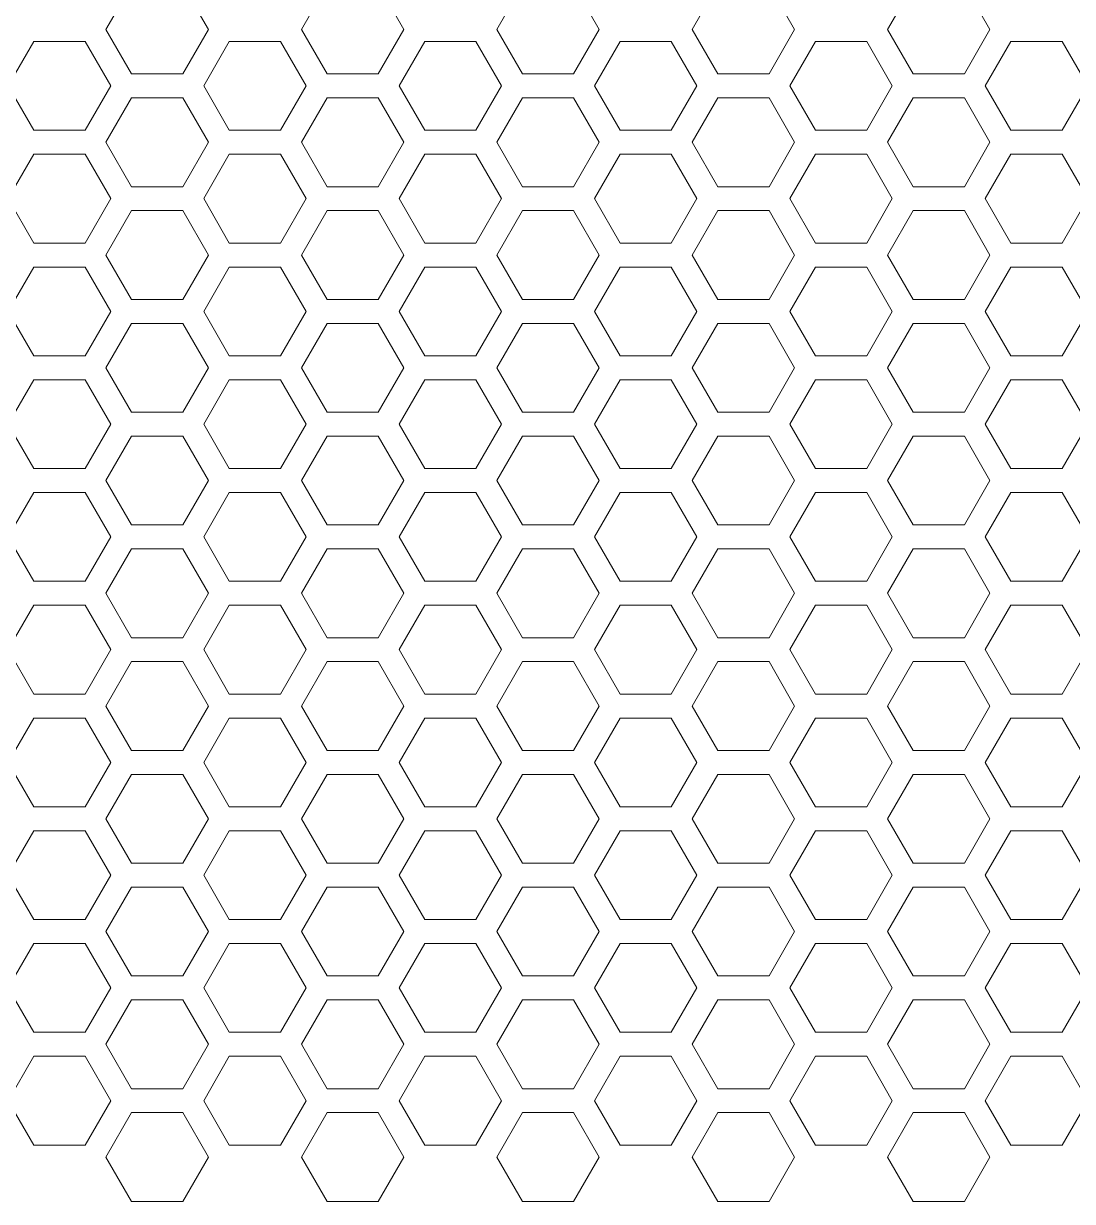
# Model space of a CAD drawing. Header units: millimetres. Extents: x 0 to 140, y -17 to 195.
# Drawn here: x 56.76 to 62.33, y 16.99 to 23.24 of the extents above; entities that cross this region are included whole.
import ezdxf

# ---------------------------------------------------------------- set-up
doc = ezdxf.new("R2010")
doc.units = ezdxf.units.MM
doc.layers.add('4203-42785_1_0', color=7, linetype='Continuous')

# ---------------------------------------------------------------- blocks, each defined once
blk = doc.blocks.new('a')
at = {"layer": '4203-42785_1_0', "color": 0, "linetype": 'ByBlock', "lineweight": 9}
for p, q in [((1510.1793, 362.441), (1510.0725, 362.2562)), ((1510.4994, 362.2562), (1510.3927, 362.441)), ((1510.9926, 362.441), (1510.8858, 362.2562)), ((1511.3127, 362.2562), (1511.206, 362.441)), ((1511.8058, 362.441), (1511.6991, 362.2562)), ((1512.1259, 362.2562), (1512.0192, 362.441)), ((1512.6191, 362.441), (1512.5124, 362.2562)), ((1512.9393, 362.2562), (1512.8325, 362.441)), ((1513.4323, 362.441), (1513.3256, 362.2562)), ((1513.7524, 362.2562), (1513.6457, 362.441)), ((1510.0725, 362.2562), (1510.1793, 362.0713)), ((1510.3927, 362.0713), (1510.4994, 362.2562)), ((1510.8858, 362.2562), (1510.9926, 362.0713)), ((1511.206, 362.0713), (1511.3127, 362.2562)), ((1511.6991, 362.2562), (1511.8058, 362.0713)), ((1512.0192, 362.0713), (1512.1259, 362.2562)), ((1512.5124, 362.2562), (1512.6191, 362.0713)), ((1512.8325, 362.0713), (1512.9393, 362.2562)), ((1513.3256, 362.2562), (1513.4323, 362.0713)), ((1513.6457, 362.0713), (1513.7524, 362.2562)), ((1509.7726, 362.2063), (1509.6659, 362.0214)), ((1509.9861, 362.2063), (1509.7726, 362.2063)), ((1510.0928, 362.0214), (1509.9861, 362.2063)), ((1510.5859, 362.2063), (1510.4792, 362.0214)), ((1510.7994, 362.2063), (1510.5859, 362.2063)), ((1510.9061, 362.0214), (1510.7994, 362.2063)), ((1511.3992, 362.2063), (1511.2925, 362.0214)), ((1511.6126, 362.2063), (1511.3992, 362.2063)), ((1511.7193, 362.0214), (1511.6126, 362.2063)), ((1512.2124, 362.2063), (1512.1057, 362.0214)), ((1512.4259, 362.2063), (1512.2124, 362.2063)), ((1512.5326, 362.0214), (1512.4259, 362.2063)), ((1513.0257, 362.2063), (1512.919, 362.0214)), ((1513.2391, 362.2063), (1513.0257, 362.2063)), ((1513.3458, 362.0214), (1513.2391, 362.2063)), ((1513.8389, 362.2063), (1513.7322, 362.0214)), ((1514.0523, 362.2063), (1513.8389, 362.2063)), ((1514.1591, 362.0214), (1514.0523, 362.2063)), ((1510.1793, 362.0713), (1510.3927, 362.0713)), ((1510.9926, 362.0713), (1511.206, 362.0713)), ((1511.8058, 362.0713), (1512.0192, 362.0713)), ((1512.6191, 362.0713), (1512.8325, 362.0713)), ((1513.4323, 362.0713), (1513.6457, 362.0713)), ((1509.6659, 362.0214), (1509.7726, 361.8365)), ((1509.9861, 361.8365), (1510.0928, 362.0214)), ((1510.4792, 362.0214), (1510.5859, 361.8365)), ((1510.7994, 361.8365), (1510.9061, 362.0214)), ((1511.2925, 362.0214), (1511.3992, 361.8365)), ((1511.6126, 361.8365), (1511.7193, 362.0214)), ((1512.1057, 362.0214), (1512.2124, 361.8365)), ((1512.4259, 361.8365), (1512.5326, 362.0214)), ((1512.919, 362.0214), (1513.0257, 361.8365)), ((1513.2391, 361.8365), (1513.3458, 362.0214)), ((1513.7322, 362.0214), (1513.8389, 361.8365)), ((1514.0523, 361.8365), (1514.1591, 362.0214)), ((1510.1793, 361.9715), (1510.0725, 361.7866)), ((1510.3927, 361.9715), (1510.1793, 361.9715)), ((1510.4994, 361.7866), (1510.3927, 361.9715)), ((1510.9926, 361.9715), (1510.8858, 361.7866)), ((1511.206, 361.9715), (1510.9926, 361.9715)), ((1511.3127, 361.7866), (1511.206, 361.9715)), ((1511.8058, 361.9715), (1511.6991, 361.7866)), ((1512.0192, 361.9715), (1511.8058, 361.9715)), ((1512.1259, 361.7866), (1512.0192, 361.9715)), ((1512.6191, 361.9715), (1512.5124, 361.7866)), ((1512.8325, 361.9715), (1512.6191, 361.9715)), ((1512.9393, 361.7866), (1512.8325, 361.9715)), ((1513.4323, 361.9715), (1513.3256, 361.7866)), ((1513.6457, 361.9715), (1513.4323, 361.9715)), ((1513.7524, 361.7866), (1513.6457, 361.9715)), ((1509.7726, 361.8365), (1509.9861, 361.8365)), ((1510.5859, 361.8365), (1510.7994, 361.8365)), ((1511.3992, 361.8365), (1511.6126, 361.8365)), ((1512.2124, 361.8365), (1512.4259, 361.8365)), ((1513.0257, 361.8365), (1513.2391, 361.8365)), ((1513.8389, 361.8365), (1514.0523, 361.8365)), ((1510.0725, 361.7866), (1510.1793, 361.6018)), ((1510.3927, 361.6018), (1510.4994, 361.7866)), ((1510.8858, 361.7866), (1510.9926, 361.6018)), ((1511.206, 361.6018), (1511.3127, 361.7866)), ((1511.6991, 361.7866), (1511.8058, 361.6018)), ((1512.0192, 361.6018), (1512.1259, 361.7866)), ((1512.5124, 361.7866), (1512.6191, 361.6018)), ((1512.8325, 361.6018), (1512.9393, 361.7866)), ((1513.3256, 361.7866), (1513.4323, 361.6018)), ((1513.6457, 361.6018), (1513.7524, 361.7866)), ((1509.7726, 361.7367), (1509.6659, 361.5519)), ((1509.9861, 361.7367), (1509.7726, 361.7367)), ((1510.0928, 361.5519), (1509.9861, 361.7367)), ((1510.5859, 361.7367), (1510.4792, 361.5519)), ((1510.7994, 361.7367), (1510.5859, 361.7367)), ((1510.9061, 361.5519), (1510.7994, 361.7367)), ((1511.3992, 361.7367), (1511.2925, 361.5519)), ((1511.6126, 361.7367), (1511.3992, 361.7367)), ((1511.7193, 361.5519), (1511.6126, 361.7367)), ((1512.2124, 361.7367), (1512.1057, 361.5519)), ((1512.4259, 361.7367), (1512.2124, 361.7367)), ((1512.5326, 361.5519), (1512.4259, 361.7367)), ((1513.0257, 361.7367), (1512.919, 361.5519)), ((1513.2391, 361.7367), (1513.0257, 361.7367)), ((1513.3458, 361.5519), (1513.2391, 361.7367)), ((1513.8389, 361.7367), (1513.7322, 361.5519)), ((1514.0523, 361.7367), (1513.8389, 361.7367)), ((1514.1591, 361.5519), (1514.0523, 361.7367)), ((1510.1793, 361.6018), (1510.3927, 361.6018)), ((1510.9926, 361.6018), (1511.206, 361.6018)), ((1511.8058, 361.6018), (1512.0192, 361.6018)), ((1512.6191, 361.6018), (1512.8325, 361.6018)), ((1513.4323, 361.6018), (1513.6457, 361.6018)), ((1509.6659, 361.5519), (1509.7726, 361.367)), ((1509.9861, 361.367), (1510.0928, 361.5519)), ((1510.4792, 361.5519), (1510.5859, 361.367)), ((1510.7994, 361.367), (1510.9061, 361.5519)), ((1511.2925, 361.5519), (1511.3992, 361.367)), ((1511.6126, 361.367), (1511.7193, 361.5519)), ((1512.1057, 361.5519), (1512.2124, 361.367)), ((1512.4259, 361.367), (1512.5326, 361.5519)), ((1512.919, 361.5519), (1513.0257, 361.367)), ((1513.2391, 361.367), (1513.3458, 361.5519)), ((1513.7322, 361.5519), (1513.8389, 361.367)), ((1514.0523, 361.367), (1514.1591, 361.5519)), ((1510.1793, 361.502), (1510.0725, 361.3171)), ((1510.3927, 361.502), (1510.1793, 361.502)), ((1510.4994, 361.3171), (1510.3927, 361.502)), ((1510.9926, 361.502), (1510.8858, 361.3171)), ((1511.206, 361.502), (1510.9926, 361.502)), ((1511.3127, 361.3171), (1511.206, 361.502)), ((1511.8058, 361.502), (1511.6991, 361.3171)), ((1512.0192, 361.502), (1511.8058, 361.502)), ((1512.1259, 361.3171), (1512.0192, 361.502)), ((1512.6191, 361.502), (1512.5124, 361.3171)), ((1512.8325, 361.502), (1512.6191, 361.502)), ((1512.9393, 361.3171), (1512.8325, 361.502)), ((1513.4323, 361.502), (1513.3256, 361.3171)), ((1513.6457, 361.502), (1513.4323, 361.502)), ((1513.7524, 361.3171), (1513.6457, 361.502)), ((1509.7726, 361.367), (1509.9861, 361.367)), ((1510.5859, 361.367), (1510.7994, 361.367)), ((1511.3992, 361.367), (1511.6126, 361.367)), ((1512.2124, 361.367), (1512.4259, 361.367)), ((1513.0257, 361.367), (1513.2391, 361.367)), ((1513.8389, 361.367), (1514.0523, 361.367)), ((1510.0725, 361.3171), (1510.1793, 361.1322)), ((1510.3927, 361.1322), (1510.4994, 361.3171)), ((1510.8858, 361.3171), (1510.9926, 361.1322)), ((1511.206, 361.1322), (1511.3127, 361.3171)), ((1511.6991, 361.3171), (1511.8058, 361.1322)), ((1512.0192, 361.1322), (1512.1259, 361.3171)), ((1512.5124, 361.3171), (1512.6191, 361.1322)), ((1512.8325, 361.1322), (1512.9393, 361.3171)), ((1513.3256, 361.3171), (1513.4323, 361.1322)), ((1513.6457, 361.1322), (1513.7524, 361.3171)), ((1509.7726, 361.2672), (1509.6659, 361.0823)), ((1509.9861, 361.2672), (1509.7726, 361.2672)), ((1510.0928, 361.0823), (1509.9861, 361.2672)), ((1510.5859, 361.2672), (1510.4792, 361.0823)), ((1510.7994, 361.2672), (1510.5859, 361.2672)), ((1510.9061, 361.0823), (1510.7994, 361.2672)), ((1511.3992, 361.2672), (1511.2925, 361.0823)), ((1511.6126, 361.2672), (1511.3992, 361.2672)), ((1511.7193, 361.0823), (1511.6126, 361.2672)), ((1512.2124, 361.2672), (1512.1057, 361.0823)), ((1512.4259, 361.2672), (1512.2124, 361.2672)), ((1512.5326, 361.0823), (1512.4259, 361.2672)), ((1513.0257, 361.2672), (1512.919, 361.0823)), ((1513.2391, 361.2672), (1513.0257, 361.2672)), ((1513.3458, 361.0823), (1513.2391, 361.2672)), ((1513.8389, 361.2672), (1513.7322, 361.0823)), ((1514.0523, 361.2672), (1513.8389, 361.2672)), ((1514.1591, 361.0823), (1514.0523, 361.2672)), ((1510.1793, 361.1322), (1510.3927, 361.1322)), ((1510.9926, 361.1322), (1511.206, 361.1322)), ((1511.8058, 361.1322), (1512.0192, 361.1322)), ((1512.6191, 361.1322), (1512.8325, 361.1322)), ((1513.4323, 361.1322), (1513.6457, 361.1322)), ((1509.6659, 361.0823), (1509.7726, 360.8975)), ((1509.9861, 360.8975), (1510.0928, 361.0823)), ((1510.4792, 361.0823), (1510.5859, 360.8975)), ((1510.7994, 360.8975), (1510.9061, 361.0823)), ((1511.2925, 361.0823), (1511.3992, 360.8975)), ((1511.6126, 360.8975), (1511.7193, 361.0823)), ((1512.1057, 361.0823), (1512.2124, 360.8975)), ((1512.4259, 360.8975), (1512.5326, 361.0823)), ((1512.919, 361.0823), (1513.0257, 360.8975)), ((1513.2391, 360.8975), (1513.3458, 361.0823)), ((1513.7322, 361.0823), (1513.8389, 360.8975)), ((1514.0523, 360.8975), (1514.1591, 361.0823)), ((1510.1793, 361.0324), (1510.0725, 360.8475)), ((1510.3927, 361.0324), (1510.1793, 361.0324)), ((1510.4994, 360.8475), (1510.3927, 361.0324)), ((1510.9926, 361.0324), (1510.8858, 360.8475)), ((1511.206, 361.0324), (1510.9926, 361.0324)), ((1511.3127, 360.8475), (1511.206, 361.0324)), ((1511.8058, 361.0324), (1511.6991, 360.8475)), ((1512.0192, 361.0324), (1511.8058, 361.0324)), ((1512.1259, 360.8475), (1512.0192, 361.0324)), ((1512.6191, 361.0324), (1512.5124, 360.8475)), ((1512.8325, 361.0324), (1512.6191, 361.0324)), ((1512.9393, 360.8475), (1512.8325, 361.0324)), ((1513.4323, 361.0324), (1513.3256, 360.8475)), ((1513.6457, 361.0324), (1513.4323, 361.0324)), ((1513.7524, 360.8475), (1513.6457, 361.0324)), ((1509.7726, 360.8975), (1509.9861, 360.8975)), ((1510.5859, 360.8975), (1510.7994, 360.8975)), ((1511.3992, 360.8975), (1511.6126, 360.8975)), ((1512.2124, 360.8975), (1512.4259, 360.8975)), ((1513.0257, 360.8975), (1513.2391, 360.8975)), ((1513.8389, 360.8975), (1514.0523, 360.8975)), ((1510.0725, 360.8475), (1510.1793, 360.6627)), ((1510.3927, 360.6627), (1510.4994, 360.8475)), ((1510.8858, 360.8475), (1510.9926, 360.6627)), ((1511.206, 360.6627), (1511.3127, 360.8475)), ((1511.6991, 360.8475), (1511.8058, 360.6627)), ((1512.0192, 360.6627), (1512.1259, 360.8475)), ((1512.5124, 360.8475), (1512.6191, 360.6627)), ((1512.8325, 360.6627), (1512.9393, 360.8475)), ((1513.3256, 360.8475), (1513.4323, 360.6627)), ((1513.6457, 360.6627), (1513.7524, 360.8475)), ((1509.7726, 360.7976), (1509.6659, 360.6128)), ((1509.9861, 360.7976), (1509.7726, 360.7976)), ((1510.0928, 360.6128), (1509.9861, 360.7976)), ((1510.5859, 360.7976), (1510.4792, 360.6128)), ((1510.7994, 360.7976), (1510.5859, 360.7976)), ((1510.9061, 360.6128), (1510.7994, 360.7976)), ((1511.3992, 360.7976), (1511.2925, 360.6128)), ((1511.6126, 360.7976), (1511.3992, 360.7976)), ((1511.7193, 360.6128), (1511.6126, 360.7976)), ((1512.2124, 360.7976), (1512.1057, 360.6128)), ((1512.4259, 360.7976), (1512.2124, 360.7976)), ((1512.5326, 360.6128), (1512.4259, 360.7976)), ((1513.0257, 360.7976), (1512.919, 360.6128)), ((1513.2391, 360.7976), (1513.0257, 360.7976)), ((1513.3458, 360.6128), (1513.2391, 360.7976)), ((1513.8389, 360.7976), (1513.7322, 360.6128)), ((1514.0523, 360.7976), (1513.8389, 360.7976)), ((1514.1591, 360.6128), (1514.0523, 360.7976)), ((1510.1793, 360.6627), (1510.3927, 360.6627)), ((1510.9926, 360.6627), (1511.206, 360.6627)), ((1511.8058, 360.6627), (1512.0192, 360.6627)), ((1512.6191, 360.6627), (1512.8325, 360.6627)), ((1513.4323, 360.6627), (1513.6457, 360.6627)), ((1509.6659, 360.6128), (1509.7726, 360.4279)), ((1509.9861, 360.4279), (1510.0928, 360.6128)), ((1510.4792, 360.6128), (1510.5859, 360.4279)), ((1510.7994, 360.4279), (1510.9061, 360.6128)), ((1511.2925, 360.6128), (1511.3992, 360.4279)), ((1511.6126, 360.4279), (1511.7193, 360.6128)), ((1512.1057, 360.6128), (1512.2124, 360.4279)), ((1512.4259, 360.4279), (1512.5326, 360.6128)), ((1512.919, 360.6128), (1513.0257, 360.4279)), ((1513.2391, 360.4279), (1513.3458, 360.6128)), ((1513.7322, 360.6128), (1513.8389, 360.4279)), ((1514.0523, 360.4279), (1514.1591, 360.6128)), ((1510.1793, 360.5629), (1510.0725, 360.378)), ((1510.3927, 360.5629), (1510.1793, 360.5629)), ((1510.4994, 360.378), (1510.3927, 360.5629)), ((1510.9926, 360.5629), (1510.8858, 360.378)), ((1511.206, 360.5629), (1510.9926, 360.5629)), ((1511.3127, 360.378), (1511.206, 360.5629)), ((1511.8058, 360.5629), (1511.6991, 360.378)), ((1512.0192, 360.5629), (1511.8058, 360.5629)), ((1512.1259, 360.378), (1512.0192, 360.5629)), ((1512.6191, 360.5629), (1512.5124, 360.378)), ((1512.8325, 360.5629), (1512.6191, 360.5629)), ((1512.9393, 360.378), (1512.8325, 360.5629)), ((1513.4323, 360.5629), (1513.3256, 360.378)), ((1513.6457, 360.5629), (1513.4323, 360.5629)), ((1513.7524, 360.378), (1513.6457, 360.5629)), ((1509.7726, 360.4279), (1509.9861, 360.4279)), ((1510.5859, 360.4279), (1510.7994, 360.4279)), ((1511.3992, 360.4279), (1511.6126, 360.4279)), ((1512.2124, 360.4279), (1512.4259, 360.4279)), ((1513.0257, 360.4279), (1513.2391, 360.4279)), ((1513.8389, 360.4279), (1514.0523, 360.4279)), ((1510.0725, 360.378), (1510.1793, 360.1931)), ((1510.3927, 360.1931), (1510.4994, 360.378)), ((1510.8858, 360.378), (1510.9926, 360.1931)), ((1511.206, 360.1931), (1511.3127, 360.378)), ((1511.6991, 360.378), (1511.8058, 360.1931)), ((1512.0192, 360.1931), (1512.1259, 360.378)), ((1512.5124, 360.378), (1512.6191, 360.1931)), ((1512.8325, 360.1931), (1512.9393, 360.378)), ((1513.3256, 360.378), (1513.4323, 360.1931)), ((1513.6457, 360.1931), (1513.7524, 360.378)), ((1509.7726, 360.3281), (1509.6659, 360.1432)), ((1509.9861, 360.3281), (1509.7726, 360.3281)), ((1510.0928, 360.1432), (1509.9861, 360.3281)), ((1510.5859, 360.3281), (1510.4792, 360.1432)), ((1510.7994, 360.3281), (1510.5859, 360.3281)), ((1510.9061, 360.1432), (1510.7994, 360.3281)), ((1511.3992, 360.3281), (1511.2925, 360.1432)), ((1511.6126, 360.3281), (1511.3992, 360.3281)), ((1511.7193, 360.1432), (1511.6126, 360.3281)), ((1512.2124, 360.3281), (1512.1057, 360.1432)), ((1512.4259, 360.3281), (1512.2124, 360.3281)), ((1512.5326, 360.1432), (1512.4259, 360.3281)), ((1513.0257, 360.3281), (1512.919, 360.1432)), ((1513.2391, 360.3281), (1513.0257, 360.3281)), ((1513.3458, 360.1432), (1513.2391, 360.3281)), ((1513.8389, 360.3281), (1513.7322, 360.1432)), ((1514.0523, 360.3281), (1513.8389, 360.3281)), ((1514.1591, 360.1432), (1514.0523, 360.3281)), ((1510.1793, 360.1931), (1510.3927, 360.1931)), ((1510.9926, 360.1931), (1511.206, 360.1931)), ((1511.8058, 360.1931), (1512.0192, 360.1931)), ((1512.6191, 360.1931), (1512.8325, 360.1931)), ((1513.4323, 360.1931), (1513.6457, 360.1931)), ((1509.6659, 360.1432), (1509.7726, 359.9584)), ((1509.9861, 359.9584), (1510.0928, 360.1432)), ((1510.4792, 360.1432), (1510.5859, 359.9584)), ((1510.7994, 359.9584), (1510.9061, 360.1432)), ((1511.2925, 360.1432), (1511.3992, 359.9584)), ((1511.6126, 359.9584), (1511.7193, 360.1432)), ((1512.1057, 360.1432), (1512.2124, 359.9584)), ((1512.4259, 359.9584), (1512.5326, 360.1432)), ((1512.919, 360.1432), (1513.0257, 359.9584)), ((1513.2391, 359.9584), (1513.3458, 360.1432)), ((1513.7322, 360.1432), (1513.8389, 359.9584)), ((1514.0523, 359.9584), (1514.1591, 360.1432)), ((1510.1793, 360.0933), (1510.0725, 359.9085)), ((1510.3927, 360.0933), (1510.1793, 360.0933)), ((1510.4994, 359.9085), (1510.3927, 360.0933)), ((1510.9926, 360.0933), (1510.8858, 359.9085)), ((1511.206, 360.0933), (1510.9926, 360.0933)), ((1511.3127, 359.9085), (1511.206, 360.0933)), ((1511.8058, 360.0933), (1511.6991, 359.9085)), ((1512.0192, 360.0933), (1511.8058, 360.0933)), ((1512.1259, 359.9085), (1512.0192, 360.0933)), ((1512.6191, 360.0933), (1512.5124, 359.9085)), ((1512.8325, 360.0933), (1512.6191, 360.0933)), ((1512.9393, 359.9085), (1512.8325, 360.0933)), ((1513.4323, 360.0933), (1513.3256, 359.9085)), ((1513.6457, 360.0933), (1513.4323, 360.0933)), ((1513.7524, 359.9085), (1513.6457, 360.0933)), ((1509.7726, 359.9584), (1509.9861, 359.9584)), ((1510.5859, 359.9584), (1510.7994, 359.9584)), ((1511.3992, 359.9584), (1511.6126, 359.9584)), ((1512.2124, 359.9584), (1512.4259, 359.9584)), ((1513.0257, 359.9584), (1513.2391, 359.9584)), ((1513.8389, 359.9584), (1514.0523, 359.9584)), ((1510.0725, 359.9085), (1510.1793, 359.7236)), ((1510.3927, 359.7236), (1510.4994, 359.9085)), ((1510.8858, 359.9085), (1510.9926, 359.7236)), ((1511.206, 359.7236), (1511.3127, 359.9085)), ((1511.6991, 359.9085), (1511.8058, 359.7236)), ((1512.0192, 359.7236), (1512.1259, 359.9085)), ((1512.5124, 359.9085), (1512.6191, 359.7236)), ((1512.8325, 359.7236), (1512.9393, 359.9085)), ((1513.3256, 359.9085), (1513.4323, 359.7236)), ((1513.6457, 359.7236), (1513.7524, 359.9085)), ((1509.7726, 359.8585), (1509.6659, 359.6737)), ((1509.9861, 359.8585), (1509.7726, 359.8585)), ((1510.0928, 359.6737), (1509.9861, 359.8585)), ((1510.5859, 359.8585), (1510.4792, 359.6737)), ((1510.7994, 359.8585), (1510.5859, 359.8585)), ((1510.9061, 359.6737), (1510.7994, 359.8585)), ((1511.3992, 359.8585), (1511.2925, 359.6737)), ((1511.6126, 359.8585), (1511.3992, 359.8585)), ((1511.7193, 359.6737), (1511.6126, 359.8585)), ((1512.2124, 359.8585), (1512.1057, 359.6737)), ((1512.4259, 359.8585), (1512.2124, 359.8585)), ((1512.5326, 359.6737), (1512.4259, 359.8585)), ((1513.0257, 359.8585), (1512.919, 359.6737)), ((1513.2391, 359.8585), (1513.0257, 359.8585)), ((1513.3458, 359.6737), (1513.2391, 359.8585)), ((1513.8389, 359.8585), (1513.7322, 359.6737)), ((1514.0523, 359.8585), (1513.8389, 359.8585)), ((1514.1591, 359.6737), (1514.0523, 359.8585)), ((1510.1793, 359.7236), (1510.3927, 359.7236)), ((1510.9926, 359.7236), (1511.206, 359.7236)), ((1511.8058, 359.7236), (1512.0192, 359.7236)), ((1512.6191, 359.7236), (1512.8325, 359.7236)), ((1513.4323, 359.7236), (1513.6457, 359.7236)), ((1509.6659, 359.6737), (1509.7726, 359.4888)), ((1509.9861, 359.4888), (1510.0928, 359.6737)), ((1510.4792, 359.6737), (1510.5859, 359.4888)), ((1510.7994, 359.4888), (1510.9061, 359.6737)), ((1511.2925, 359.6737), (1511.3992, 359.4888)), ((1511.6126, 359.4888), (1511.7193, 359.6737)), ((1512.1057, 359.6737), (1512.2124, 359.4888)), ((1512.4259, 359.4888), (1512.5326, 359.6737)), ((1512.919, 359.6737), (1513.0257, 359.4888)), ((1513.2391, 359.4888), (1513.3458, 359.6737)), ((1513.7322, 359.6737), (1513.8389, 359.4888)), ((1514.0523, 359.4888), (1514.1591, 359.6737)), ((1510.1793, 359.6238), (1510.0725, 359.4389)), ((1510.3927, 359.6238), (1510.1793, 359.6238)), ((1510.4994, 359.4389), (1510.3927, 359.6238)), ((1510.9926, 359.6238), (1510.8858, 359.4389)), ((1511.206, 359.6238), (1510.9926, 359.6238)), ((1511.3127, 359.4389), (1511.206, 359.6238)), ((1511.8058, 359.6238), (1511.6991, 359.4389)), ((1512.0192, 359.6238), (1511.8058, 359.6238)), ((1512.1259, 359.4389), (1512.0192, 359.6238)), ((1512.6191, 359.6238), (1512.5124, 359.4389)), ((1512.8325, 359.6238), (1512.6191, 359.6238)), ((1512.9393, 359.4389), (1512.8325, 359.6238)), ((1513.4323, 359.6238), (1513.3256, 359.4389)), ((1513.6457, 359.6238), (1513.4323, 359.6238)), ((1513.7524, 359.4389), (1513.6457, 359.6238)), ((1509.7726, 359.4888), (1509.9861, 359.4888)), ((1510.5859, 359.4888), (1510.7994, 359.4888)), ((1511.3992, 359.4888), (1511.6126, 359.4888)), ((1512.2124, 359.4888), (1512.4259, 359.4888)), ((1513.0257, 359.4888), (1513.2391, 359.4888)), ((1513.8389, 359.4888), (1514.0523, 359.4888)), ((1510.0725, 359.4389), (1510.1793, 359.254)), ((1510.3927, 359.254), (1510.4994, 359.4389)), ((1510.8858, 359.4389), (1510.9926, 359.254)), ((1511.206, 359.254), (1511.3127, 359.4389)), ((1511.6991, 359.4389), (1511.8058, 359.254)), ((1512.0192, 359.254), (1512.1259, 359.4389)), ((1512.5124, 359.4389), (1512.6191, 359.254)), ((1512.8325, 359.254), (1512.9393, 359.4389)), ((1513.3256, 359.4389), (1513.4323, 359.254)), ((1513.6457, 359.254), (1513.7524, 359.4389)), ((1509.7726, 359.389), (1509.6659, 359.2041)), ((1509.9861, 359.389), (1509.7726, 359.389)), ((1510.0928, 359.2041), (1509.9861, 359.389)), ((1510.5859, 359.389), (1510.4792, 359.2041)), ((1510.7994, 359.389), (1510.5859, 359.389)), ((1510.9061, 359.2041), (1510.7994, 359.389)), ((1511.3992, 359.389), (1511.2925, 359.2041)), ((1511.6126, 359.389), (1511.3992, 359.389)), ((1511.7193, 359.2041), (1511.6126, 359.389)), ((1512.2124, 359.389), (1512.1057, 359.2041)), ((1512.4259, 359.389), (1512.2124, 359.389)), ((1512.5326, 359.2041), (1512.4259, 359.389)), ((1513.0257, 359.389), (1512.919, 359.2041)), ((1513.2391, 359.389), (1513.0257, 359.389)), ((1513.3458, 359.2041), (1513.2391, 359.389)), ((1513.8389, 359.389), (1513.7322, 359.2041)), ((1514.0523, 359.389), (1513.8389, 359.389)), ((1514.1591, 359.2041), (1514.0523, 359.389)), ((1510.1793, 359.254), (1510.3927, 359.254)), ((1510.9926, 359.254), (1511.206, 359.254)), ((1511.8058, 359.254), (1512.0192, 359.254)), ((1512.6191, 359.254), (1512.8325, 359.254)), ((1513.4323, 359.254), (1513.6457, 359.254)), ((1509.6659, 359.2041), (1509.7726, 359.0193)), ((1509.9861, 359.0193), (1510.0928, 359.2041)), ((1510.4792, 359.2041), (1510.5859, 359.0193)), ((1510.7994, 359.0193), (1510.9061, 359.2041)), ((1511.2925, 359.2041), (1511.3992, 359.0193)), ((1511.6126, 359.0193), (1511.7193, 359.2041)), ((1512.1057, 359.2041), (1512.2124, 359.0193)), ((1512.4259, 359.0193), (1512.5326, 359.2041)), ((1512.919, 359.2041), (1513.0257, 359.0193)), ((1513.2391, 359.0193), (1513.3458, 359.2041)), ((1513.7322, 359.2041), (1513.8389, 359.0193)), ((1514.0523, 359.0193), (1514.1591, 359.2041)), ((1510.1793, 359.1542), (1510.0725, 358.9694)), ((1510.3927, 359.1542), (1510.1793, 359.1542)), ((1510.4994, 358.9694), (1510.3927, 359.1542)), ((1510.9926, 359.1542), (1510.8858, 358.9694)), ((1511.206, 359.1542), (1510.9926, 359.1542)), ((1511.3127, 358.9694), (1511.206, 359.1542)), ((1511.8058, 359.1542), (1511.6991, 358.9694)), ((1512.0192, 359.1542), (1511.8058, 359.1542)), ((1512.1259, 358.9694), (1512.0192, 359.1542)), ((1512.6191, 359.1542), (1512.5124, 358.9694)), ((1512.8325, 359.1542), (1512.6191, 359.1542)), ((1512.9393, 358.9694), (1512.8325, 359.1542)), ((1513.4323, 359.1542), (1513.3256, 358.9694)), ((1513.6457, 359.1542), (1513.4323, 359.1542)), ((1513.7524, 358.9694), (1513.6457, 359.1542)), ((1509.7726, 359.0193), (1509.9861, 359.0193)), ((1510.5859, 359.0193), (1510.7994, 359.0193)), ((1511.3992, 359.0193), (1511.6126, 359.0193)), ((1512.2124, 359.0193), (1512.4259, 359.0193)), ((1513.0257, 359.0193), (1513.2391, 359.0193)), ((1513.8389, 359.0193), (1514.0523, 359.0193)), ((1510.0725, 358.9694), (1510.1793, 358.7845)), ((1510.3927, 358.7845), (1510.4994, 358.9694)), ((1510.8858, 358.9694), (1510.9926, 358.7845)), ((1511.206, 358.7845), (1511.3127, 358.9694)), ((1511.6991, 358.9694), (1511.8058, 358.7845)), ((1512.0192, 358.7845), (1512.1259, 358.9694)), ((1512.5124, 358.9694), (1512.6191, 358.7845)), ((1512.8325, 358.7845), (1512.9393, 358.9694)), ((1513.3256, 358.9694), (1513.4323, 358.7845)), ((1513.6457, 358.7845), (1513.7524, 358.9694)), ((1509.7726, 358.9195), (1509.6659, 358.7346)), ((1509.9861, 358.9195), (1509.7726, 358.9195)), ((1510.0928, 358.7346), (1509.9861, 358.9195)), ((1510.5859, 358.9195), (1510.4792, 358.7346)), ((1510.7994, 358.9195), (1510.5859, 358.9195)), ((1510.9061, 358.7346), (1510.7994, 358.9195)), ((1511.3992, 358.9195), (1511.2925, 358.7346)), ((1511.6126, 358.9195), (1511.3992, 358.9195)), ((1511.7193, 358.7346), (1511.6126, 358.9195)), ((1512.2124, 358.9195), (1512.1057, 358.7346)), ((1512.4259, 358.9195), (1512.2124, 358.9195)), ((1512.5326, 358.7346), (1512.4259, 358.9195)), ((1513.0257, 358.9195), (1512.919, 358.7346)), ((1513.2391, 358.9195), (1513.0257, 358.9195)), ((1513.3458, 358.7346), (1513.2391, 358.9195)), ((1513.8389, 358.9195), (1513.7322, 358.7346)), ((1514.0523, 358.9195), (1513.8389, 358.9195)), ((1514.1591, 358.7346), (1514.0523, 358.9195)), ((1510.1793, 358.7845), (1510.3927, 358.7845)), ((1510.9926, 358.7845), (1511.206, 358.7845)), ((1511.8058, 358.7845), (1512.0192, 358.7845)), ((1512.6191, 358.7845), (1512.8325, 358.7845)), ((1513.4323, 358.7845), (1513.6457, 358.7845)), ((1509.6659, 358.7346), (1509.7726, 358.5497)), ((1509.9861, 358.5497), (1510.0928, 358.7346)), ((1510.4792, 358.7346), (1510.5859, 358.5497)), ((1510.7994, 358.5497), (1510.9061, 358.7346)), ((1511.2925, 358.7346), (1511.3992, 358.5497)), ((1511.6126, 358.5497), (1511.7193, 358.7346)), ((1512.1057, 358.7346), (1512.2124, 358.5497)), ((1512.4259, 358.5497), (1512.5326, 358.7346)), ((1512.919, 358.7346), (1513.0257, 358.5497)), ((1513.2391, 358.5497), (1513.3458, 358.7346)), ((1513.7322, 358.7346), (1513.8389, 358.5497)), ((1514.0523, 358.5497), (1514.1591, 358.7346)), ((1510.1793, 358.6847), (1510.0725, 358.4998)), ((1510.3927, 358.6847), (1510.1793, 358.6847)), ((1510.4994, 358.4998), (1510.3927, 358.6847)), ((1510.9926, 358.6847), (1510.8858, 358.4998)), ((1511.206, 358.6847), (1510.9926, 358.6847)), ((1511.3127, 358.4998), (1511.206, 358.6847)), ((1511.8058, 358.6847), (1511.6991, 358.4998)), ((1512.0192, 358.6847), (1511.8058, 358.6847)), ((1512.1259, 358.4998), (1512.0192, 358.6847)), ((1512.6191, 358.6847), (1512.5124, 358.4998)), ((1512.8325, 358.6847), (1512.6191, 358.6847)), ((1512.9393, 358.4998), (1512.8325, 358.6847)), ((1513.4323, 358.6847), (1513.3256, 358.4998)), ((1513.6457, 358.6847), (1513.4323, 358.6847)), ((1513.7524, 358.4998), (1513.6457, 358.6847)), ((1509.7726, 358.5497), (1509.9861, 358.5497)), ((1510.5859, 358.5497), (1510.7994, 358.5497)), ((1511.3992, 358.5497), (1511.6126, 358.5497)), ((1512.2124, 358.5497), (1512.4259, 358.5497)), ((1513.0257, 358.5497), (1513.2391, 358.5497)), ((1513.8389, 358.5497), (1514.0523, 358.5497)), ((1510.0725, 358.4998), (1510.1793, 358.315)), ((1510.3927, 358.315), (1510.4994, 358.4998)), ((1510.8858, 358.4998), (1510.9926, 358.315)), ((1511.206, 358.315), (1511.3127, 358.4998)), ((1511.6991, 358.4998), (1511.8058, 358.315)), ((1512.0192, 358.315), (1512.1259, 358.4998)), ((1512.5124, 358.4998), (1512.6191, 358.315)), ((1512.8325, 358.315), (1512.9393, 358.4998)), ((1513.3256, 358.4998), (1513.4323, 358.315)), ((1513.6457, 358.315), (1513.7524, 358.4998)), ((1509.7726, 358.4499), (1509.6659, 358.2651)), ((1509.9861, 358.4499), (1509.7726, 358.4499)), ((1510.0928, 358.2651), (1509.9861, 358.4499)), ((1510.5859, 358.4499), (1510.4792, 358.2651)), ((1510.7994, 358.4499), (1510.5859, 358.4499)), ((1510.9061, 358.2651), (1510.7994, 358.4499)), ((1511.3992, 358.4499), (1511.2925, 358.2651)), ((1511.6126, 358.4499), (1511.3992, 358.4499)), ((1511.7193, 358.2651), (1511.6126, 358.4499)), ((1512.2124, 358.4499), (1512.1057, 358.2651)), ((1512.4259, 358.4499), (1512.2124, 358.4499)), ((1512.5326, 358.2651), (1512.4259, 358.4499)), ((1513.0257, 358.4499), (1512.919, 358.2651)), ((1513.2391, 358.4499), (1513.0257, 358.4499)), ((1513.3458, 358.2651), (1513.2391, 358.4499)), ((1513.8389, 358.4499), (1513.7322, 358.2651)), ((1514.0523, 358.4499), (1513.8389, 358.4499)), ((1514.1591, 358.2651), (1514.0523, 358.4499)), ((1510.1793, 358.315), (1510.3927, 358.315)), ((1510.9926, 358.315), (1511.206, 358.315)), ((1511.8058, 358.315), (1512.0192, 358.315)), ((1512.6191, 358.315), (1512.8325, 358.315)), ((1513.4323, 358.315), (1513.6457, 358.315)), ((1509.6659, 358.2651), (1509.7726, 358.0802)), ((1509.9861, 358.0802), (1510.0928, 358.2651)), ((1510.4792, 358.2651), (1510.5859, 358.0802)), ((1510.7994, 358.0802), (1510.9061, 358.2651)), ((1511.2925, 358.2651), (1511.3992, 358.0802)), ((1511.6126, 358.0802), (1511.7193, 358.2651)), ((1512.1057, 358.2651), (1512.2124, 358.0802)), ((1512.4259, 358.0802), (1512.5326, 358.2651)), ((1512.919, 358.2651), (1513.0257, 358.0802)), ((1513.2391, 358.0802), (1513.3458, 358.2651)), ((1513.7322, 358.2651), (1513.8389, 358.0802)), ((1514.0523, 358.0802), (1514.1591, 358.2651)), ((1510.1793, 358.2151), (1510.0725, 358.0303)), ((1510.3927, 358.2151), (1510.1793, 358.2151)), ((1510.4994, 358.0303), (1510.3927, 358.2151)), ((1510.9926, 358.2151), (1510.8858, 358.0303)), ((1511.206, 358.2151), (1510.9926, 358.2151)), ((1511.3127, 358.0303), (1511.206, 358.2151)), ((1511.8058, 358.2151), (1511.6991, 358.0303)), ((1512.0192, 358.2151), (1511.8058, 358.2151)), ((1512.1259, 358.0303), (1512.0192, 358.2151)), ((1512.6191, 358.2151), (1512.5124, 358.0303)), ((1512.8325, 358.2151), (1512.6191, 358.2151)), ((1512.9393, 358.0303), (1512.8325, 358.2151)), ((1513.4323, 358.2151), (1513.3256, 358.0303)), ((1513.6457, 358.2151), (1513.4323, 358.2151)), ((1513.7524, 358.0303), (1513.6457, 358.2151)), ((1509.7726, 358.0802), (1509.9861, 358.0802)), ((1510.5859, 358.0802), (1510.7994, 358.0802)), ((1511.3992, 358.0802), (1511.6126, 358.0802)), ((1512.2124, 358.0802), (1512.4259, 358.0802)), ((1513.0257, 358.0802), (1513.2391, 358.0802)), ((1513.8389, 358.0802), (1514.0523, 358.0802)), ((1510.0725, 358.0303), (1510.1793, 357.8454)), ((1510.3927, 357.8454), (1510.4994, 358.0303)), ((1510.8858, 358.0303), (1510.9926, 357.8454)), ((1511.206, 357.8454), (1511.3127, 358.0303)), ((1511.6991, 358.0303), (1511.8058, 357.8454)), ((1512.0192, 357.8454), (1512.1259, 358.0303)), ((1512.5124, 358.0303), (1512.6191, 357.8454)), ((1512.8325, 357.8454), (1512.9393, 358.0303)), ((1513.3256, 358.0303), (1513.4323, 357.8454)), ((1513.6457, 357.8454), (1513.7524, 358.0303)), ((1509.7726, 357.9804), (1509.6659, 357.7955)), ((1509.9861, 357.9804), (1509.7726, 357.9804)), ((1510.0928, 357.7955), (1509.9861, 357.9804)), ((1510.5859, 357.9804), (1510.4792, 357.7955)), ((1510.7994, 357.9804), (1510.5859, 357.9804)), ((1510.9061, 357.7955), (1510.7994, 357.9804)), ((1511.3992, 357.9804), (1511.2925, 357.7955)), ((1511.6126, 357.9804), (1511.3992, 357.9804)), ((1511.7193, 357.7955), (1511.6126, 357.9804)), ((1512.2124, 357.9804), (1512.1057, 357.7955)), ((1512.4259, 357.9804), (1512.2124, 357.9804)), ((1512.5326, 357.7955), (1512.4259, 357.9804)), ((1513.0257, 357.9804), (1512.919, 357.7955)), ((1513.2391, 357.9804), (1513.0257, 357.9804)), ((1513.3458, 357.7955), (1513.2391, 357.9804)), ((1513.8389, 357.9804), (1513.7322, 357.7955)), ((1514.0523, 357.9804), (1513.8389, 357.9804)), ((1514.1591, 357.7955), (1514.0523, 357.9804)), ((1510.1793, 357.8454), (1510.3927, 357.8454)), ((1510.9926, 357.8454), (1511.206, 357.8454)), ((1511.8058, 357.8454), (1512.0192, 357.8454)), ((1512.6191, 357.8454), (1512.8325, 357.8454)), ((1513.4323, 357.8454), (1513.6457, 357.8454)), ((1509.6659, 357.7955), (1509.7726, 357.6106)), ((1509.9861, 357.6106), (1510.0928, 357.7955)), ((1510.4792, 357.7955), (1510.5859, 357.6106)), ((1510.7994, 357.6106), (1510.9061, 357.7955)), ((1511.2925, 357.7955), (1511.3992, 357.6106)), ((1511.6126, 357.6106), (1511.7193, 357.7955)), ((1512.1057, 357.7955), (1512.2124, 357.6106)), ((1512.4259, 357.6106), (1512.5326, 357.7955)), ((1512.919, 357.7955), (1513.0257, 357.6106)), ((1513.2391, 357.6106), (1513.3458, 357.7955)), ((1513.7322, 357.7955), (1513.8389, 357.6106)), ((1514.0523, 357.6106), (1514.1591, 357.7955)), ((1510.1793, 357.7456), (1510.0725, 357.5607)), ((1510.3927, 357.7456), (1510.1793, 357.7456)), ((1510.4994, 357.5607), (1510.3927, 357.7456)), ((1510.9926, 357.7456), (1510.8858, 357.5607)), ((1511.206, 357.7456), (1510.9926, 357.7456)), ((1511.3127, 357.5607), (1511.206, 357.7456)), ((1511.8058, 357.7456), (1511.6991, 357.5607)), ((1512.0192, 357.7456), (1511.8058, 357.7456)), ((1512.1259, 357.5607), (1512.0192, 357.7456)), ((1512.6191, 357.7456), (1512.5124, 357.5607)), ((1512.8325, 357.7456), (1512.6191, 357.7456)), ((1512.9393, 357.5607), (1512.8325, 357.7456)), ((1513.4323, 357.7456), (1513.3256, 357.5607)), ((1513.6457, 357.7456), (1513.4323, 357.7456)), ((1513.7524, 357.5607), (1513.6457, 357.7456)), ((1509.7726, 357.6106), (1509.9861, 357.6106)), ((1510.5859, 357.6106), (1510.7994, 357.6106)), ((1511.3992, 357.6106), (1511.6126, 357.6106)), ((1512.2124, 357.6106), (1512.4259, 357.6106)), ((1513.0257, 357.6106), (1513.2391, 357.6106)), ((1513.8389, 357.6106), (1514.0523, 357.6106)), ((1510.0725, 357.5607), (1510.1793, 357.3759)), ((1510.3927, 357.3759), (1510.4994, 357.5607)), ((1510.8858, 357.5607), (1510.9926, 357.3759)), ((1511.206, 357.3759), (1511.3127, 357.5607)), ((1511.6991, 357.5607), (1511.8058, 357.3759)), ((1512.0192, 357.3759), (1512.1259, 357.5607)), ((1512.5124, 357.5607), (1512.6191, 357.3759)), ((1512.8325, 357.3759), (1512.9393, 357.5607)), ((1513.3256, 357.5607), (1513.4323, 357.3759)), ((1513.6457, 357.3759), (1513.7524, 357.5607)), ((1510.1793, 357.3759), (1510.3927, 357.3759)), ((1510.9926, 357.3759), (1511.206, 357.3759)), ((1511.8058, 357.3759), (1512.0192, 357.3759)), ((1512.6191, 357.3759), (1512.8325, 357.3759)), ((1513.4323, 357.3759), (1513.6457, 357.3759))]:
    blk.add_line(p, q, dxfattribs=at)

msp = doc.modelspace()

# ---------------------------------------------------------------- block references
at = {"lineweight": 15, "xscale": 1.275468447124703, "yscale": 1.275468447124703, "zscale": 1.275468447124703}
msp.add_blockref('a', (-1868.8528, -438.8363), dxfattribs=at)

doc.saveas('drawing.dxf')
